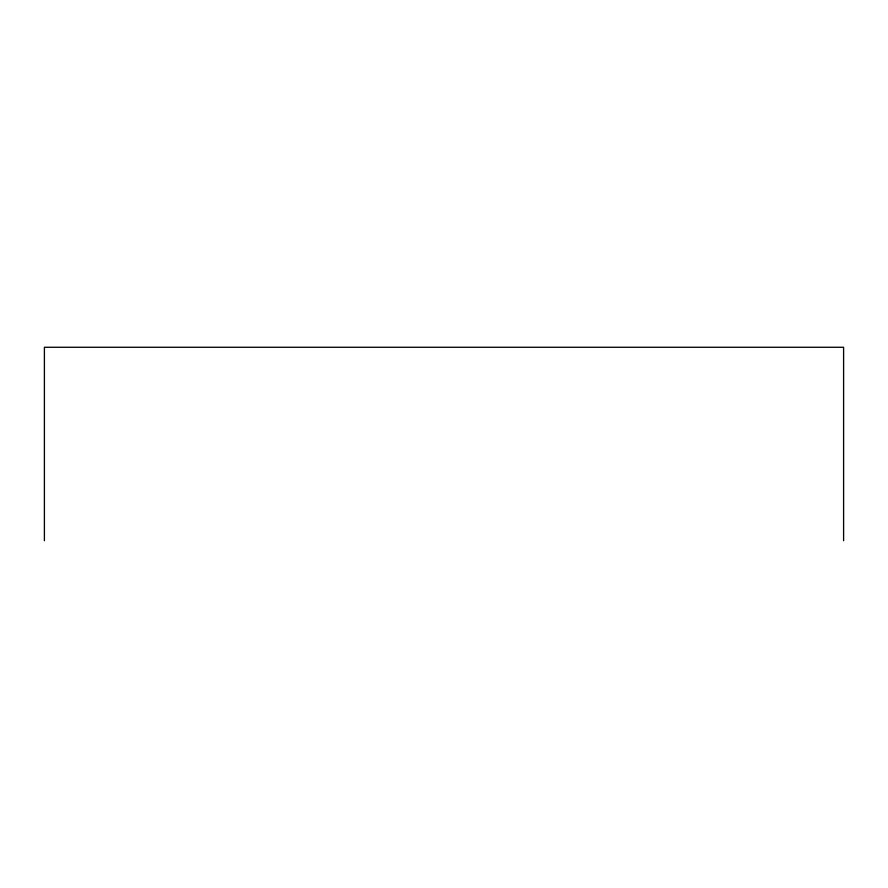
<?xml version="1.0" encoding="UTF-8"?>
<svg xmlns="http://www.w3.org/2000/svg" width="888" height="888" viewBox="0 0 888 888"><rect width="100%" height="100%" fill="white"/><g stroke="black" fill="none" stroke-linecap="round" stroke-linejoin="round"><path stroke-width="1.33" d="M843.6 540.725L843.6 347.275L44.4 347.275L44.4 540.725"/></g></svg>
